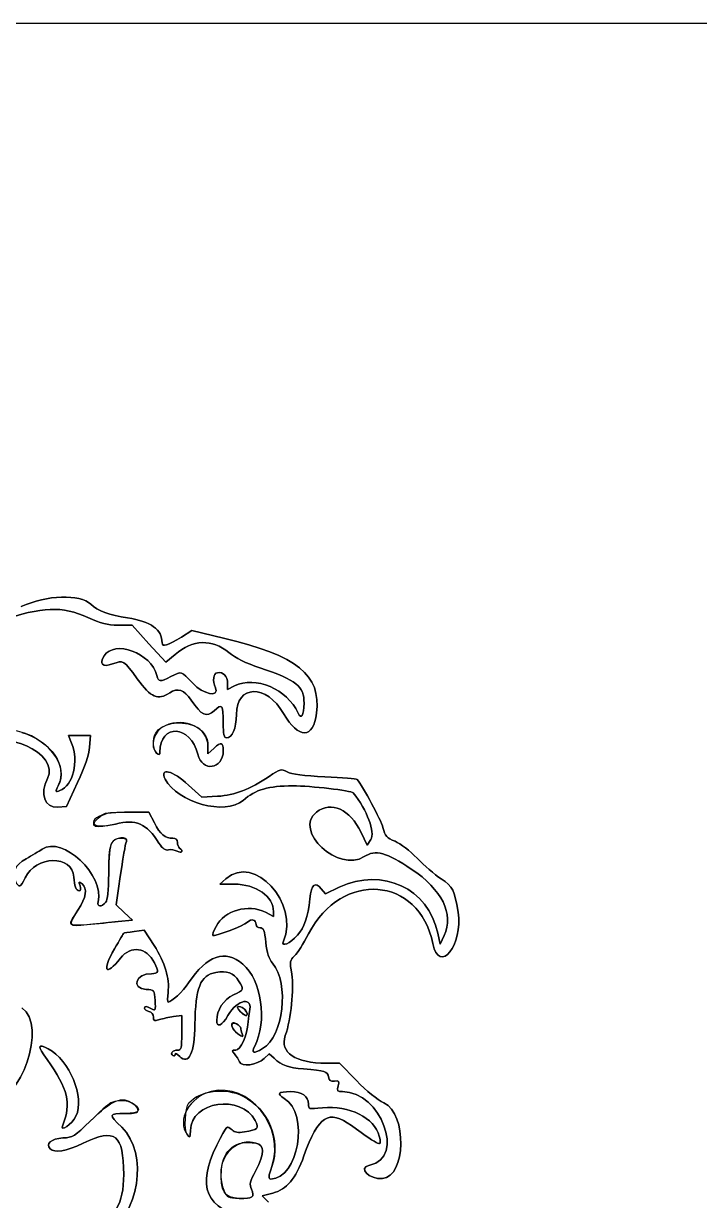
# Model space of a CAD drawing. Extents: x 0 to 106, y 0 to 59.
# Drawn here: x 54.13 to 67.78, y 35.49 to 59.25 of the extents above; entities that cross this region are included whole.
import ezdxf

# ---------------------------------------------------------------- set-up
doc = ezdxf.new("R2010")
doc.units = 0
doc.layers.get('0').update_dxf_attribs({"linetype": 'CONTINUOUS'})

msp = doc.modelspace()

# ---------------------------------------------------------------- linework, layer by layer
at = {"color": 7}
for p, q in [((105.833214, 59.248012), (52.916607, 59.248012)), ((56.041862, 47.102063), (56.322849, 47.099153)), ((56.322849, 47.099153), (56.041862, 47.102063)), ((56.322849, 47.099153), (56.66469, 46.727149)), ((56.66469, 46.727149), (56.322849, 47.099153)), ((57.530671, 46.992261), (57.322179, 46.862616)), ((57.322179, 46.862616), (57.530671, 46.992261)), ((58.167787, 46.839862), (57.530671, 46.992261)), ((57.530671, 46.992261), (58.167787, 46.839862)), ((56.66469, 46.727149), (57.006532, 46.35541)), ((57.006532, 46.35541), (56.66469, 46.727149)), ((57.006532, 46.35541), (57.191211, 46.513102)), ((57.191211, 46.513102), (57.006532, 46.35541)), ((58.252453, 45.805077), (58.252453, 45.928638)), ((58.252453, 45.928638), (58.252453, 45.805077)), ((58.39083, 45.874134), (58.252453, 45.805077)), ((58.252453, 45.805077), (58.39083, 45.874134)), ((55.261342, 44.872422), (55.037769, 44.872422)), ((55.037769, 44.872422), (55.101798, 44.719493)), ((55.101798, 44.719493), (55.037769, 44.872422)), ((55.037769, 44.872422), (55.261342, 44.872422)), ((55.485179, 44.872422), (55.261342, 44.872422)), ((55.261342, 44.872422), (55.485179, 44.872422)), ((55.465865, 44.639854), (55.485179, 44.872422)), ((55.485179, 44.872422), (55.465865, 44.639854)), ((57.855579, 44.503064), (57.855579, 44.655729)), ((57.855579, 44.655729), (57.855579, 44.503064)), ((57.979933, 44.622127), (57.855579, 44.503064)), ((57.855579, 44.503064), (57.979933, 44.622127)), ((54.996759, 43.439176), (55.221654, 43.923363)), ((55.221654, 43.923363), (54.996759, 43.439176)), ((57.734399, 43.626765), (57.464525, 43.87468)), ((57.464525, 43.87468), (57.734399, 43.626765)), ((58.050841, 43.647138), (57.734399, 43.626765)), ((57.734399, 43.626765), (58.050841, 43.647138)), ((54.816313, 43.425682), (54.996759, 43.439176)), ((54.996759, 43.439176), (54.816313, 43.425682)), ((56.663367, 43.328845), (56.256174, 43.325405)), ((56.256174, 43.325405), (56.663367, 43.328845)), ((56.774228, 43.110035), (56.663367, 43.328845)), ((56.663367, 43.328845), (56.774228, 43.110035)), ((61.067617, 42.659979), (60.945115, 42.91927)), ((60.945115, 42.91927), (61.067617, 42.659979)), ((61.141964, 42.773485), (61.067617, 42.659979)), ((61.067617, 42.659979), (61.141964, 42.773485)), ((58.21938, 41.98344), (58.097937, 41.876548)), ((58.097937, 41.876548), (58.21938, 41.98344)), ((58.097937, 41.876548), (58.384745, 41.874961)), ((58.384745, 41.874961), (58.097937, 41.876548)), ((55.999529, 41.457714), (56.048476, 41.786855)), ((56.048476, 41.786855), (55.999529, 41.457714)), ((60.225184, 41.679963), (60.142899, 41.781563)), ((60.142899, 41.781563), (60.225184, 41.679963)), ((60.506436, 41.809874), (60.225184, 41.679963)), ((60.225184, 41.679963), (60.506436, 41.809874)), ((56.164893, 41.301874), (55.999529, 41.457714)), ((55.999529, 41.457714), (56.164893, 41.301874)), ((56.045566, 41.117989), (56.330257, 41.146035)), ((56.330257, 41.146035), (56.045566, 41.117989)), ((56.330257, 41.146035), (56.164893, 41.301874)), ((56.164893, 41.301874), (56.330257, 41.146035)), ((59.178494, 41.221705), (59.014717, 41.305314)), ((59.014717, 41.305314), (59.178494, 41.221705)), ((59.178494, 41.32066), (59.178494, 41.221705)), ((59.178494, 41.221705), (59.178494, 41.32066)), ((56.570234, 40.945216), (56.363859, 40.918229)), ((56.363859, 40.918229), (56.570234, 40.945216)), ((56.767878, 40.636183), (56.570234, 40.945216)), ((56.570234, 40.945216), (56.767878, 40.636183)), ((62.543461, 40.661054), (62.495042, 40.883039)), ((62.495042, 40.883039), (62.543461, 40.661054)), ((62.623629, 40.837531), (62.543461, 40.661054)), ((62.543461, 40.661054), (62.623629, 40.837531)), ((57.161048, 39.199233), (57.326412, 39.222251)), ((57.326412, 39.222251), (57.161048, 39.199233)), ((57.326412, 39.222251), (57.326412, 38.872473)), ((57.326412, 38.872473), (57.326412, 39.222251)), ((58.990375, 38.355742), (59.090123, 38.449404)), ((59.090123, 38.449404), (58.990375, 38.355742)), ((59.090123, 38.449404), (59.189342, 38.359182)), ((59.189342, 38.359182), (59.090123, 38.449404)), ((60.510669, 38.257846), (60.249526, 38.257846)), ((60.249526, 38.257846), (60.510669, 38.257846)), ((60.850923, 37.908332), (60.510669, 38.257846)), ((60.510669, 38.257846), (60.850923, 37.908332)), ((58.951481, 35.58397), (59.164206, 35.637945)), ((59.164206, 35.637945), (58.951481, 35.58397)), ((59.077423, 35.454589), (58.951481, 35.58397)), ((58.951481, 35.58397), (59.077423, 35.454589))]:
    msp.add_line(p, q, dxfattribs=at)
for points in [[(55.491265, 47.52275), (55.266104, 47.734417), (54.604118, 47.712456), (54.083683, 47.476448)], [(54.083683, 47.476448), (54.604118, 47.712456), (55.266104, 47.734417), (55.491265, 47.52275)], [(56.231039, 47.249701), (55.864856, 47.306322), (55.629112, 47.393369), (55.491265, 47.52275)], [(55.491265, 47.52275), (55.629112, 47.393369), (55.864856, 47.306322), (56.231039, 47.249701)], [(53.666171, 47.187524), (54.514953, 47.478565), (54.911563, 47.493911), (55.430146, 47.256315)], [(55.430146, 47.256315), (54.911563, 47.493911), (54.514953, 47.478565), (53.666171, 47.187524)], [(55.430146, 47.256315), (55.692348, 47.136195), (55.819083, 47.10418), (56.041862, 47.102063)], [(56.041862, 47.102063), (55.819083, 47.10418), (55.692348, 47.136195), (55.430146, 47.256315)], [(56.929538, 46.74567), (56.929538, 47.015545), (56.706759, 47.176147), (56.231039, 47.249701)], [(56.231039, 47.249701), (56.706759, 47.176147), (56.929538, 47.015545), (56.929538, 46.74567)], [(56.822911, 46.086065), (56.70914, 46.539295), (55.973335, 46.81208), (55.756641, 46.481616)], [(55.756641, 46.481616), (55.973335, 46.81208), (56.70914, 46.539295), (56.822911, 46.086065)], [(57.322179, 46.862616), (57.040398, 46.687462), (56.929538, 46.654389), (56.929538, 46.74567)], [(56.929538, 46.74567), (56.929538, 46.654389), (57.040398, 46.687462), (57.322179, 46.862616)], [(57.191211, 46.513102), (57.544693, 46.816049), (57.939716, 46.829014), (58.278382, 46.549085)], [(58.278382, 46.549085), (57.939716, 46.829014), (57.544693, 46.816049), (57.191211, 46.513102)], [(60.048443, 45.326182), (60.136284, 46.105115), (59.669824, 46.480558), (58.167787, 46.839862)], [(58.167787, 46.839862), (59.669824, 46.480558), (60.136284, 46.105115), (60.048443, 45.326182)], [(55.756641, 46.481616), (55.650279, 46.319162), (55.728066, 46.245873), (55.929414, 46.318633)], [(55.929414, 46.318633), (55.728066, 46.245873), (55.650279, 46.319162), (55.756641, 46.481616)], [(55.929414, 46.318633), (56.150341, 46.398537), (56.152722, 46.397214), (56.429211, 46.01939)], [(56.429211, 46.01939), (56.152722, 46.397214), (56.150341, 46.398537), (55.929414, 46.318633)], [(58.278382, 46.549085), (58.41279, 46.438225), (58.617842, 46.336889), (58.905444, 46.239787)], [(58.905444, 46.239787), (58.617842, 46.336889), (58.41279, 46.438225), (58.278382, 46.549085)], [(57.547339, 45.930225), (57.31239, 46.184225), (57.332233, 46.178404), (57.10575, 46.063046)], [(57.10575, 46.063046), (57.332233, 46.178404), (57.31239, 46.184225), (57.547339, 45.930225)], [(58.04502, 46.142685), (57.962999, 46.126281), (57.943949, 45.978115), (58.005597, 45.837357)], [(58.005597, 45.837357), (57.943949, 45.978115), (57.962999, 46.126281), (58.04502, 46.142685)], [(58.252453, 45.928638), (58.252453, 46.070454), (58.160114, 46.165704), (58.04502, 46.142685)], [(58.04502, 46.142685), (58.160114, 46.165704), (58.252453, 46.070454), (58.252453, 45.928638)], [(58.905444, 46.239787), (59.650245, 45.988169), (59.796295, 45.870959), (59.794972, 45.525678)], [(59.794972, 45.525678), (59.796295, 45.870959), (59.650245, 45.988169), (58.905444, 46.239787)], [(56.429211, 46.01939), (56.710463, 45.63495), (56.841961, 45.577801), (57.082731, 45.735757)], [(57.082731, 45.735757), (56.841961, 45.577801), (56.710463, 45.63495), (56.429211, 46.01939)], [(57.10575, 46.063046), (56.8835, 45.94954), (56.856513, 45.951656), (56.822911, 46.086065)], [(56.822911, 46.086065), (56.856513, 45.951656), (56.8835, 45.94954), (57.10575, 46.063046)], [(58.005597, 45.837357), (58.095291, 45.632834), (57.75927, 45.700832), (57.547339, 45.930225)], [(57.547339, 45.930225), (57.75927, 45.700832), (58.095291, 45.632834), (58.005597, 45.837357)], [(59.674587, 45.328563), (59.454189, 45.812486), (58.813105, 46.085006), (58.39083, 45.874134)], [(58.39083, 45.874134), (58.813105, 46.085006), (59.454189, 45.812486), (59.674587, 45.328563)], [(58.428665, 45.297343), (58.428665, 45.906677), (59.037471, 45.918319), (59.383546, 45.315863)], [(59.383546, 45.315863), (59.037471, 45.918319), (58.428665, 45.906677), (58.428665, 45.297343)], [(57.082731, 45.735757), (57.245979, 45.842648), (57.374831, 45.798463), (57.516383, 45.587326)], [(57.516383, 45.587326), (57.374831, 45.798463), (57.245979, 45.842648), (57.082731, 45.735757)], [(57.516383, 45.587326), (57.7217, 45.280674), (57.832031, 45.230138), (57.981785, 45.373807)], [(57.981785, 45.373807), (57.832031, 45.230138), (57.7217, 45.280674), (57.516383, 45.587326)], [(57.981785, 45.373807), (58.14027, 45.525413), (58.164082, 45.493399), (58.164082, 45.129597)], [(58.164082, 45.129597), (58.164082, 45.493399), (58.14027, 45.525413), (57.981785, 45.373807)], [(59.794972, 45.525678), (59.794178, 45.275382), (59.73941, 45.185953), (59.674587, 45.328563)], [(59.674587, 45.328563), (59.73941, 45.185953), (59.794178, 45.275382), (59.794972, 45.525678)], [(54.834305, 43.857217), (55.141486, 44.450941), (54.198247, 45.182778), (53.417198, 44.95656)], [(56.800686, 44.922958), (56.90255, 45.113193), (57.289371, 45.190451), (57.564537, 45.075357)], [(57.855579, 44.655729), (57.855579, 45.031172), (57.398114, 45.251041), (56.988011, 45.072712)], [(58.227847, 44.828237), (58.34929, 44.828237), (58.428665, 45.01371), (58.428665, 45.297343)], [(58.428665, 45.297343), (58.428665, 45.01371), (58.34929, 44.828237), (58.227847, 44.828237)], [(59.383546, 45.315863), (59.680408, 44.799133), (59.989441, 44.803895), (60.048443, 45.326182)], [(60.048443, 45.326182), (59.989441, 44.803895), (59.680408, 44.799133), (59.383546, 45.315863)], [(53.277763, 44.607839), (53.670669, 45.055514), (54.879284, 44.513912), (54.615495, 44.008029)], [(54.615495, 44.008029), (54.879284, 44.513912), (53.670669, 45.055514), (53.277763, 44.607839)], [(54.097177, 44.937245), (54.68852, 44.761826), (55.037505, 44.250123), (54.834305, 43.857217)], [(56.988011, 45.072712), (56.764703, 44.975345), (56.66469, 44.647791), (56.819207, 44.519468)], [(56.819207, 44.519468), (56.741949, 44.583498), (56.732424, 44.795164), (56.800686, 44.922958)], [(56.885353, 44.538518), (56.885353, 45.123776), (57.512414, 45.088851), (57.649468, 44.495921)], [(57.649468, 44.495921), (57.512414, 45.088851), (56.885353, 45.123776), (56.885353, 44.538518)], [(57.564537, 45.075357), (57.75292, 44.996776), (57.855579, 44.848874), (57.855579, 44.655729)], [(58.164082, 45.129597), (58.164082, 44.896499), (58.178634, 44.828237), (58.227847, 44.828237)], [(58.227847, 44.828237), (58.178634, 44.828237), (58.164082, 44.896499), (58.164082, 45.129597)], [(55.101798, 44.719493), (55.25314, 44.357014), (55.131167, 43.860392), (54.867378, 43.764613)], [(54.867378, 43.764613), (55.131167, 43.860392), (55.25314, 44.357014), (55.101798, 44.719493)], [(58.164082, 44.563918), (58.164082, 44.739337), (58.117516, 44.754154), (57.979933, 44.622127)], [(57.979933, 44.622127), (58.117516, 44.754154), (58.164082, 44.739337), (58.164082, 44.563918)], [(55.221654, 43.923363), (55.37379, 44.250652), (55.4529, 44.482691), (55.465865, 44.639854)], [(55.465865, 44.639854), (55.4529, 44.482691), (55.37379, 44.250652), (55.221654, 43.923363)], [(56.819207, 44.519468), (56.873446, 44.474489), (56.885353, 44.477929), (56.885353, 44.538518)], [(56.885353, 44.538518), (56.885353, 44.477929), (56.873446, 44.474489), (56.819207, 44.519468)], [(57.649468, 44.495921), (57.73387, 44.131325), (58.164082, 44.18821), (58.164082, 44.563918)], [(58.164082, 44.563918), (58.164082, 44.18821), (57.73387, 44.131325), (57.649468, 44.495921)], [(57.464525, 43.87468), (57.143321, 44.169954), (56.866303, 44.240333), (56.993567, 43.994271)], [(56.993567, 43.994271), (56.866303, 44.240333), (57.143321, 44.169954), (57.464525, 43.87468)], [(59.454718, 44.138733), (59.329041, 44.203821), (59.316341, 44.200646), (59.091181, 44.04904)], [(59.091181, 44.04904), (59.316341, 44.200646), (59.329041, 44.203821), (59.454718, 44.138733)], [(54.615495, 44.008029), (54.456745, 43.703759), (54.559403, 43.406368), (54.816313, 43.425682)], [(54.816313, 43.425682), (54.559403, 43.406368), (54.456745, 43.703759), (54.615495, 44.008029)], [(56.993567, 43.994271), (57.239629, 43.518551), (58.202711, 43.254497), (58.563867, 43.56353)], [(58.563867, 43.56353), (58.202711, 43.254497), (57.239629, 43.518551), (56.993567, 43.994271)], [(59.091181, 44.04904), (58.700128, 43.785515), (58.399297, 43.669363), (58.050841, 43.647138)], [(58.050841, 43.647138), (58.399297, 43.669363), (58.700128, 43.785515), (59.091181, 44.04904)], [(60.217776, 44.040044), (59.789416, 44.061211), (59.543089, 44.092961), (59.454718, 44.138733)], [(59.454718, 44.138733), (59.543089, 44.092961), (59.789416, 44.061211), (60.217776, 44.040044)], [(60.866533, 43.988715), (60.857538, 43.999827), (60.565438, 44.023111), (60.217776, 44.040044)], [(60.217776, 44.040044), (60.565438, 44.023111), (60.857538, 43.999827), (60.866533, 43.988715)], [(61.388027, 43.01796), (61.348075, 43.170624), (60.990623, 43.835786), (60.866533, 43.988715)], [(60.866533, 43.988715), (60.990623, 43.835786), (61.348075, 43.170624), (61.388027, 43.01796)], [(54.867378, 43.764613), (54.769747, 43.729159), (54.769217, 43.731011), (54.834305, 43.857217)], [(54.834305, 43.857217), (54.769217, 43.731011), (54.769747, 43.729159), (54.867378, 43.764613)], [(58.563867, 43.56353), (58.823688, 43.786044), (59.070808, 43.858011), (59.572193, 43.858011)], [(59.572193, 43.858011), (59.070808, 43.858011), (58.823688, 43.786044), (58.563867, 43.56353)], [(59.572193, 43.858011), (59.927264, 43.857746), (60.750117, 43.762496), (60.786365, 43.717253)], [(60.786365, 43.717253), (60.750117, 43.762496), (59.927264, 43.857746), (59.572193, 43.858011)], [(60.945115, 42.91927), (60.723659, 43.387318), (60.341601, 43.559561), (60.044209, 43.32567)], [(60.044209, 43.32567), (60.341601, 43.559561), (60.723659, 43.387318), (60.945115, 42.91927)], [(60.786365, 43.717253), (61.067617, 43.368532), (61.237214, 42.918741), (61.141964, 42.773485)], [(61.141964, 42.773485), (61.237214, 42.918741), (61.067617, 43.368532), (60.786365, 43.717253)], [(55.782835, 43.297624), (55.36109, 43.142578), (55.533598, 42.967689), (55.990268, 43.08728)], [(55.639696, 43.206078), (55.758758, 43.310059), (55.819347, 43.321701), (56.256174, 43.325405)], [(56.256174, 43.325405), (56.032337, 43.323553), (55.819347, 43.311118), (55.782835, 43.297624)], [(60.044209, 43.32567), (59.570077, 42.952608), (60.495323, 42.092977), (61.008879, 42.429262)], [(61.008879, 42.429262), (60.495323, 42.092977), (59.570077, 42.952608), (60.044209, 43.32567)], [(55.990268, 43.08728), (55.580429, 42.97986), (55.436231, 43.028808), (55.639696, 43.206078)], [(55.990268, 43.08728), (56.396932, 43.193643), (56.614155, 43.098658), (56.866567, 42.704164)], [(56.866567, 42.704164), (56.614155, 43.098658), (56.396932, 43.193643), (55.990268, 43.08728)], [(57.147025, 42.799679), (56.989863, 42.799679), (56.889057, 42.883816), (56.774228, 43.110035)], [(56.774228, 43.110035), (56.889057, 42.883816), (56.989863, 42.799679), (57.147025, 42.799679)], [(61.631972, 42.738295), (61.463433, 42.807881), (61.434858, 42.840689), (61.388027, 43.01796)], [(61.388027, 43.01796), (61.434858, 42.840689), (61.463433, 42.807881), (61.631972, 42.738295)], [(55.636785, 41.516716), (55.777014, 42.053555), (54.91659, 42.861856), (54.505693, 42.579281)], [(54.505693, 42.579281), (54.91659, 42.861856), (55.777014, 42.053555), (55.636785, 41.516716)], [(55.851627, 42.090067), (55.854537, 42.682998), (55.895018, 42.799679), (56.097953, 42.799679)], [(56.207755, 42.733268), (56.25247, 42.849949), (55.97307, 42.819522), (55.908247, 42.70046)], [(56.097953, 42.799679), (56.200612, 42.799679), (56.22707, 42.783539), (56.207755, 42.733268)], [(57.238042, 42.714218), (57.238042, 42.771368), (57.207879, 42.799679), (57.147025, 42.799679)], [(57.147025, 42.799679), (57.207879, 42.799679), (57.238042, 42.771368), (57.238042, 42.714218)], [(54.505693, 42.579281), (54.444309, 42.536948), (54.299847, 42.449371), (54.184753, 42.384812)], [(54.184753, 42.384812), (54.299847, 42.449371), (54.444309, 42.536948), (54.505693, 42.579281)], [(55.908247, 42.70046), (55.87491, 42.639341), (55.853214, 42.405979), (55.851627, 42.090067)], [(56.048476, 41.786855), (56.151928, 42.48456), (56.183149, 42.66871), (56.207755, 42.733268)], [(56.207755, 42.733268), (56.183149, 42.66871), (56.151928, 42.48456), (56.048476, 41.786855)], [(56.866567, 42.704164), (56.942502, 42.585366), (56.992773, 42.548325), (57.055479, 42.564994)], [(57.055479, 42.564994), (56.992773, 42.548325), (56.942502, 42.585366), (56.866567, 42.704164)], [(57.055479, 42.564994), (57.102575, 42.577164), (57.182744, 42.564994), (57.233544, 42.537477)], [(57.233544, 42.537477), (57.182744, 42.564994), (57.102575, 42.577164), (57.055479, 42.564994)], [(57.233544, 42.537477), (57.326148, 42.488), (57.370862, 42.546737), (57.282227, 42.601241)], [(57.282227, 42.601241), (57.370862, 42.546737), (57.326148, 42.488), (57.233544, 42.537477)], [(57.282227, 42.601241), (57.257885, 42.616323), (57.238042, 42.667123), (57.238042, 42.714218)], [(57.238042, 42.714218), (57.238042, 42.667123), (57.257885, 42.616323), (57.282227, 42.601241)], [(61.008879, 42.429262), (61.231923, 42.575312), (61.466343, 42.513664), (61.960849, 42.178967)], [(61.960849, 42.178967), (61.466343, 42.513664), (61.231923, 42.575312), (61.008879, 42.429262)], [(62.077265, 42.397248), (61.934391, 42.544356), (61.739393, 42.693845), (61.631972, 42.738295)], [(61.631972, 42.738295), (61.739393, 42.693845), (61.934391, 42.544356), (62.077265, 42.397248)], [(54.184753, 42.384812), (53.955095, 42.255696), (53.887098, 42.114938), (53.968325, 41.936609)], [(53.968325, 41.936609), (53.887098, 42.114938), (53.955095, 42.255696), (54.184753, 42.384812)], [(54.164116, 42.003284), (54.372607, 42.455985), (55.125346, 42.466833), (55.1481, 42.017571)], [(55.1481, 42.017571), (55.125346, 42.466833), (54.372607, 42.455985), (54.164116, 42.003284)], [(59.378783, 40.719262), (59.701574, 41.492903), (58.790615, 42.486148), (58.21938, 41.98344)], [(58.21938, 41.98344), (58.790615, 42.486148), (59.701574, 41.492903), (59.378783, 40.719262)], [(62.561452, 41.981059), (62.434982, 42.06599), (62.216965, 42.253315), (62.077265, 42.397248)], [(62.077265, 42.397248), (62.216965, 42.253315), (62.434982, 42.06599), (62.561452, 41.981059)], [(55.851627, 42.090067), (55.849775, 41.724678), (55.831783, 41.557991), (55.788656, 41.505868)], [(55.788656, 41.505868), (55.831783, 41.557991), (55.849775, 41.724678), (55.851627, 42.090067)], [(59.885195, 40.867164), (60.5575, 42.159123), (62.114042, 42.038209), (62.395559, 40.672167)], [(62.395559, 40.672167), (62.114042, 42.038209), (60.5575, 42.159123), (59.885195, 40.867164)], [(62.495042, 40.883039), (62.296076, 41.794792), (61.38935, 42.217331), (60.506436, 41.809874)], [(60.506436, 41.809874), (61.38935, 42.217331), (62.296076, 41.794792), (62.495042, 40.883039)], [(61.960849, 42.178967), (62.585, 41.756428), (62.822596, 41.275151), (62.623629, 40.837531)], [(62.623629, 40.837531), (62.822596, 41.275151), (62.585, 41.756428), (61.960849, 42.178967)], [(53.968325, 41.936609), (54.034999, 41.790559), (54.071777, 41.802994), (54.164116, 42.003284)], [(54.164116, 42.003284), (54.071777, 41.802994), (54.034999, 41.790559), (53.968325, 41.936609)], [(55.1481, 42.017571), (55.157096, 41.836861), (55.194138, 41.741347), (55.255256, 41.741347)], [(55.255256, 41.741347), (55.194138, 41.741347), (55.157096, 41.836861), (55.1481, 42.017571)], [(55.313465, 41.87893), (55.425648, 41.786061), (55.398131, 41.609849), (55.23065, 41.346589)], [(55.23065, 41.346589), (55.398131, 41.609849), (55.425648, 41.786061), (55.313465, 41.87893)], [(55.272454, 41.840301), (55.244409, 41.928142), (55.249171, 41.932376), (55.313465, 41.87893)], [(55.313465, 41.87893), (55.249171, 41.932376), (55.244409, 41.928142), (55.272454, 41.840301)], [(55.255256, 41.741347), (55.285419, 41.741347), (55.292033, 41.778917), (55.272454, 41.840301)], [(55.272454, 41.840301), (55.292033, 41.778917), (55.285419, 41.741347), (55.255256, 41.741347)], [(58.384745, 41.874961), (58.824746, 41.872844), (59.178494, 41.625988), (59.178494, 41.32066)], [(59.178494, 41.32066), (59.178494, 41.625988), (58.824746, 41.872844), (58.384745, 41.874961)], [(60.142899, 41.781563), (60.01828, 41.935551), (59.944991, 41.870992), (59.913505, 41.579951)], [(59.913505, 41.579951), (59.944991, 41.870992), (60.01828, 41.935551), (60.142899, 41.781563)], [(62.905146, 41.310605), (62.835031, 41.755105), (62.801958, 41.819663), (62.561452, 41.981059)], [(62.561452, 41.981059), (62.801958, 41.819663), (62.835031, 41.755105), (62.905146, 41.310605)], [(56.045566, 41.117989), (54.918178, 41.006335), (54.999405, 40.983581), (55.23065, 41.346589)], [(55.23065, 41.346589), (55.022423, 41.020093), (55.024011, 41.017977), (55.419033, 41.056341)], [(55.788656, 41.505868), (55.705312, 41.405326), (55.609269, 41.412205), (55.636785, 41.516716)], [(55.636785, 41.516716), (55.609269, 41.412205), (55.705312, 41.405326), (55.788656, 41.505868)], [(59.014717, 41.305314), (58.667584, 41.482055), (58.187101, 41.345001), (58.018826, 41.021152)], [(58.018826, 41.021152), (58.187101, 41.345001), (58.667584, 41.482055), (59.014717, 41.305314)], [(59.913505, 41.579951), (59.871966, 41.199216), (59.806085, 41.006599), (59.661093, 40.841235)], [(59.661093, 40.841235), (59.806085, 41.006599), (59.871966, 41.199216), (59.913505, 41.579951)], [(55.419033, 41.056341), (55.607152, 41.074862), (55.888933, 41.102379), (56.045566, 41.117989)], [(58.65118, 41.103701), (58.738228, 41.182547), (58.82554, 41.158206), (58.82554, 41.055283)], [(58.82554, 41.055283), (58.82554, 41.158206), (58.738228, 41.182547), (58.65118, 41.103701)], [(62.395559, 40.672167), (62.525469, 40.04193), (63.009391, 40.648354), (62.905146, 41.310605)], [(62.905146, 41.310605), (63.009391, 40.648354), (62.525469, 40.04193), (62.395559, 40.672167)], [(56.155103, 40.886479), (56.15378, 40.883833), (56.069378, 40.739106), (55.967779, 40.565275)], [(55.967779, 40.565275), (56.069378, 40.739106), (56.15378, 40.883833), (56.155103, 40.886479)], [(56.363859, 40.918229), (56.250618, 40.903412), (56.156691, 40.889125), (56.155103, 40.886479)], [(56.155103, 40.886479), (56.156691, 40.889125), (56.250618, 40.903412), (56.363859, 40.918229)], [(58.018826, 41.021152), (57.97173, 40.930135), (57.941039, 40.847585), (57.950564, 40.837795)], [(57.950564, 40.837795), (57.941039, 40.847585), (57.97173, 40.930135), (58.018826, 41.021152)], [(57.950564, 40.837795), (57.982314, 40.80631), (58.568101, 41.02856), (58.65118, 41.103701)], [(58.65118, 41.103701), (58.568101, 41.02856), (57.982314, 40.80631), (57.950564, 40.837795)], [(58.82554, 41.055283), (58.82554, 41.020358), (58.863111, 40.991783), (58.908619, 40.991783)], [(58.908619, 40.991783), (58.863111, 40.991783), (58.82554, 41.020358), (58.82554, 41.055283)], [(58.908619, 40.991783), (58.978734, 40.991783), (58.996725, 40.944952), (59.023448, 40.694921)], [(59.023448, 40.694921), (58.996725, 40.944952), (58.978734, 40.991783), (58.908619, 40.991783)], [(56.089487, 40.378479), (56.303005, 40.644121), (56.611774, 40.602317), (56.775286, 40.285611)], [(56.775286, 40.285611), (56.611774, 40.602317), (56.303005, 40.644121), (56.089487, 40.378479)], [(57.050452, 39.687124), (57.082996, 39.976049), (56.989598, 40.289579), (56.767878, 40.636183)], [(56.767878, 40.636183), (56.989598, 40.289579), (57.082996, 39.976049), (57.050452, 39.687124)], [(59.023448, 40.694921), (59.046467, 40.481667), (59.084038, 40.364192), (59.157062, 40.277144)], [(59.157062, 40.277144), (59.084038, 40.364192), (59.046467, 40.481667), (59.023448, 40.694921)], [(59.661093, 40.841235), (59.515043, 40.675077), (59.326131, 40.593321), (59.378783, 40.719262)], [(59.378783, 40.719262), (59.326131, 40.593321), (59.515043, 40.675077), (59.661093, 40.841235)], [(59.603149, 40.423988), (59.658712, 40.47611), (59.785447, 40.675606), (59.885195, 40.867164)], [(59.885195, 40.867164), (59.785447, 40.675606), (59.658712, 40.47611), (59.603149, 40.423988)], [(55.967779, 40.565275), (55.7069, 40.118659), (55.784952, 39.999332), (56.089487, 40.378479)], [(56.089487, 40.378479), (55.784952, 39.999332), (55.7069, 40.118659), (55.967779, 40.565275)], [(58.561751, 40.256771), (58.199801, 40.561306), (57.839174, 40.437746), (57.465054, 39.881328)], [(57.465054, 39.881328), (57.839174, 40.437746), (58.199801, 40.561306), (58.561751, 40.256771)], [(59.546, 40.058863), (59.504989, 40.312598), (59.508693, 40.335352), (59.603149, 40.423988)], [(59.603149, 40.423988), (59.508693, 40.335352), (59.504989, 40.312598), (59.546, 40.058863)], [(56.775286, 40.285611), (56.869213, 40.104371), (56.858365, 40.065742), (56.713903, 40.065742)], [(56.713903, 40.065742), (56.858365, 40.065742), (56.869213, 40.104371), (56.775286, 40.285611)], [(58.798817, 38.601275), (59.057844, 39.102131), (58.937723, 39.940594), (58.561751, 40.256771)], [(58.561751, 40.256771), (58.937723, 39.940594), (59.057844, 39.102131), (58.798817, 38.601275)], [(59.157062, 40.277144), (59.502872, 39.866511), (59.380635, 38.801035), (58.959419, 38.552327)], [(58.959419, 38.552327), (59.380635, 38.801035), (59.502872, 39.866511), (59.157062, 40.277144)], [(56.713903, 40.065742), (56.397197, 40.065742), (56.299037, 39.774172), (56.607276, 39.748772)], [(56.607276, 39.748772), (56.299037, 39.774172), (56.397197, 40.065742), (56.713903, 40.065742)], [(57.593641, 39.03916), (57.598668, 39.780786), (57.699739, 40.032405), (58.01671, 40.091936)], [(58.01671, 40.091936), (57.699739, 40.032405), (57.598668, 39.780786), (57.593641, 39.03916)], [(58.01671, 40.091936), (58.23552, 40.132946), (58.377072, 40.08003), (58.474174, 39.92128)], [(58.474174, 39.92128), (58.377072, 40.08003), (58.23552, 40.132946), (58.01671, 40.091936)], [(58.474174, 39.92128), (58.587415, 39.735543), (58.590855, 39.745068), (58.369399, 39.637382)], [(58.369399, 39.637382), (58.590855, 39.745068), (58.587415, 39.735543), (58.474174, 39.92128)], [(59.416354, 38.815323), (59.534093, 39.160604), (59.595477, 39.750888), (59.546, 40.058863)], [(59.546, 40.058863), (59.595477, 39.750888), (59.534093, 39.160604), (59.416354, 38.815323)], [(56.607276, 39.748772), (56.774228, 39.735013), (56.775286, 39.733955), (56.78878, 39.522553)], [(56.78878, 39.522553), (56.775286, 39.733955), (56.774228, 39.735013), (56.607276, 39.748772)], [(57.049394, 39.492391), (57.037752, 39.492391), (57.038282, 39.579968), (57.050452, 39.687124)], [(57.050452, 39.687124), (57.038282, 39.579968), (57.037752, 39.492391), (57.049394, 39.492391)], [(57.465054, 39.881328), (57.346521, 39.705116), (57.119244, 39.492391), (57.049394, 39.492391)], [(57.049394, 39.492391), (57.119244, 39.492391), (57.346521, 39.705116), (57.465054, 39.881328)], [(56.78878, 39.522553), (56.80148, 39.322528), (56.797246, 39.313003), (56.714432, 39.357189)], [(56.714432, 39.357189), (56.797246, 39.313003), (56.80148, 39.322528), (56.78878, 39.522553)], [(58.369399, 39.637382), (58.166199, 39.538693), (58.031791, 39.33417), (58.031791, 39.123297)], [(58.031791, 39.123297), (58.031791, 39.33417), (58.166199, 39.538693), (58.369399, 39.637382)], [(58.258274, 39.221193), (58.458828, 39.558007), (58.767596, 39.609601), (58.693513, 39.293953)], [(58.693513, 39.293953), (58.767596, 39.609601), (58.458828, 39.558007), (58.258274, 39.221193)], [(53.444186, 37.464097), (54.08236, 37.464097), (54.614701, 39.017464), (54.100087, 39.377826)], [(54.100087, 39.377826), (54.614701, 39.017464), (54.08236, 37.464097), (53.444186, 37.464097)], [(56.714432, 39.357189), (56.60754, 39.414603), (56.576584, 39.416191), (56.576584, 39.365391)], [(56.576584, 39.365391), (56.576584, 39.416191), (56.60754, 39.414603), (56.714432, 39.357189)], [(56.576584, 39.365391), (56.576584, 39.34396), (56.616272, 39.315914), (56.664955, 39.303214)], [(56.664955, 39.303214), (56.616272, 39.315914), (56.576584, 39.34396), (56.576584, 39.365391)], [(56.664955, 39.303214), (56.716813, 39.28972), (56.753061, 39.243154), (56.753061, 39.190237)], [(56.753061, 39.190237), (56.753061, 39.243154), (56.716813, 39.28972), (56.664955, 39.303214)], [(58.031791, 39.123297), (58.031791, 38.969046), (58.134449, 39.013231), (58.258274, 39.221193)], [(58.258274, 39.221193), (58.134449, 39.013231), (58.031791, 38.969046), (58.031791, 39.123297)], [(58.481847, 39.404285), (58.429724, 39.404285), (58.43872, 39.377297), (58.519417, 39.291308)], [(58.519417, 39.291308), (58.43872, 39.377297), (58.429724, 39.404285), (58.481847, 39.404285)], [(58.64139, 39.226749), (58.66388, 39.293689), (58.564396, 39.404285), (58.481847, 39.404285)], [(58.481847, 39.404285), (58.519417, 39.404285), (58.574451, 39.37518), (58.603819, 39.339726)], [(58.603819, 39.339726), (58.702773, 39.220399), (58.626838, 39.177008), (58.519417, 39.291308)], [(58.519417, 39.291308), (58.577626, 39.229395), (58.632659, 39.200291), (58.64139, 39.226749)], [(58.693513, 39.293953), (58.687692, 39.269876), (58.67658, 39.180447), (58.668642, 39.095516)], [(58.668642, 39.095516), (58.67658, 39.180447), (58.687692, 39.269876), (58.693513, 39.293953)], [(56.753061, 39.190237), (56.753061, 39.112185), (56.769201, 39.105306), (56.87424, 39.138379)], [(56.87424, 39.138379), (56.769201, 39.105306), (56.753061, 39.112185), (56.753061, 39.190237)], [(56.87424, 39.138379), (56.940915, 39.159281), (57.070031, 39.186797), (57.161048, 39.199233)], [(57.161048, 39.199233), (57.070031, 39.186797), (56.940915, 39.159281), (56.87424, 39.138379)], [(57.284873, 38.397282), (57.461614, 38.207576), (57.589673, 38.473746), (57.593641, 39.03916)], [(57.593641, 39.03916), (57.589673, 38.473746), (57.461614, 38.207576), (57.284873, 38.397282)], [(58.457505, 38.852629), (58.314366, 38.946556), (58.288172, 39.126737), (58.428665, 39.051595)], [(58.428665, 39.051595), (58.354847, 39.091018), (58.340559, 39.084933), (58.340559, 39.014025)], [(58.340559, 39.014025), (58.340559, 38.967458), (58.393211, 38.894962), (58.457505, 38.852629)], [(58.668642, 39.095516), (58.641919, 38.809502), (58.515713, 38.522429), (58.416759, 38.522429)], [(58.416759, 38.522429), (58.515713, 38.522429), (58.641919, 38.809502), (58.668642, 39.095516)], [(58.517036, 38.965341), (58.517036, 38.986773), (58.477349, 39.025666), (58.428665, 39.051595)], [(58.428665, 39.051595), (58.477349, 39.025666), (58.517036, 38.986773), (58.517036, 38.965341)], [(57.326412, 38.872473), (57.326412, 38.555238), (57.31821, 38.522429), (57.240688, 38.522429)], [(57.240688, 38.522429), (57.31821, 38.522429), (57.326412, 38.555238), (57.326412, 38.872473)], [(58.457505, 38.852629), (58.567042, 38.780927), (58.572863, 38.780927), (58.545876, 38.851306)], [(58.545876, 38.851306), (58.572863, 38.780927), (58.567042, 38.780927), (58.457505, 38.852629)], [(58.545876, 38.851306), (58.530001, 38.892581), (58.517036, 38.94391), (58.517036, 38.965341)], [(58.517036, 38.965341), (58.517036, 38.94391), (58.530001, 38.892581), (58.545876, 38.851306)], [(60.249526, 38.257846), (59.619554, 38.257846), (59.299408, 38.471894), (59.416354, 38.815323)], [(59.416354, 38.815323), (59.299408, 38.471894), (59.619554, 38.257846), (60.249526, 38.257846)], [(54.632163, 38.546771), (54.412824, 38.660013), (54.407532, 38.616092), (54.606763, 38.33484)], [(54.606763, 38.33484), (54.407532, 38.616092), (54.412824, 38.660013), (54.632163, 38.546771)], [(55.190698, 37.190254), (55.370879, 37.569666), (55.059465, 38.32558), (54.632163, 38.546771)], [(54.632163, 38.546771), (55.059465, 38.32558), (55.370879, 37.569666), (55.190698, 37.190254)], [(57.240688, 38.522429), (57.141469, 38.522429), (57.08379, 38.453109), (57.149142, 38.412627)], [(57.149142, 38.412627), (57.08379, 38.453109), (57.141469, 38.522429), (57.240688, 38.522429)], [(58.416759, 38.522429), (58.335268, 38.522429), (58.333151, 38.515021), (58.393211, 38.445171)], [(58.393211, 38.445171), (58.333151, 38.515021), (58.335268, 38.522429), (58.416759, 38.522429)], [(58.959419, 38.552327), (58.772623, 38.441996), (58.724205, 38.456813), (58.798817, 38.601275)], [(58.798817, 38.601275), (58.724205, 38.456813), (58.772623, 38.441996), (58.959419, 38.552327)], [(54.606763, 38.33484), (55.0338, 37.732384), (55.101005, 37.450603), (54.922411, 37.010602)], [(54.922411, 37.010602), (55.101005, 37.450603), (55.0338, 37.732384), (54.606763, 38.33484)], [(57.149142, 38.412627), (57.173748, 38.397282), (57.194121, 38.409717), (57.194121, 38.439879)], [(57.194121, 38.439879), (57.194121, 38.409717), (57.173748, 38.397282), (57.149142, 38.412627)], [(57.194121, 38.439879), (57.194121, 38.470042), (57.234867, 38.450992), (57.284873, 38.397282)], [(57.284873, 38.397282), (57.234867, 38.450992), (57.194121, 38.470042), (57.194121, 38.439879)], [(58.393211, 38.445171), (58.429724, 38.402838), (58.472586, 38.330871), (58.48899, 38.285363)], [(58.48899, 38.285363), (58.472586, 38.330871), (58.429724, 38.402838), (58.393211, 38.445171)], [(58.48899, 38.285363), (58.528149, 38.175561), (58.846177, 38.220276), (58.990375, 38.355742)], [(58.990375, 38.355742), (58.846177, 38.220276), (58.528149, 38.175561), (58.48899, 38.285363)], [(59.189342, 38.359182), (59.352325, 38.210751), (59.471916, 38.167359), (59.784918, 38.143017)], [(59.784918, 38.143017), (59.471916, 38.167359), (59.352325, 38.210751), (59.189342, 38.359182)], [(59.784918, 38.143017), (60.22439, 38.108886), (60.273074, 38.093276), (60.288684, 37.982151)], [(60.288684, 37.982151), (60.273074, 38.093276), (60.22439, 38.108886), (59.784918, 38.143017)], [(59.145685, 36.174255), (59.417412, 36.974619), (58.685576, 37.879757), (57.921724, 37.688199)], [(60.288684, 37.982151), (60.299532, 37.905686), (60.327049, 37.886372), (60.407746, 37.897749)], [(60.407746, 37.897749), (60.327049, 37.886372), (60.299532, 37.905686), (60.288684, 37.982151)], [(60.407746, 37.897749), (60.50088, 37.910713), (60.509611, 37.899601), (60.484211, 37.79853)], [(60.484211, 37.79853), (60.509611, 37.899601), (60.50088, 37.910713), (60.407746, 37.897749)], [(60.484211, 37.79853), (60.458811, 37.697724), (60.468865, 37.684495), (60.570994, 37.684495)], [(60.570994, 37.684495), (60.468865, 37.684495), (60.458811, 37.697724), (60.484211, 37.79853)], [(61.4084, 37.455895), (61.276373, 37.518337), (61.057298, 37.696137), (60.850923, 37.908332)], [(60.850923, 37.908332), (61.057298, 37.696137), (61.276373, 37.518337), (61.4084, 37.455895)], [(55.474331, 37.086008), (55.92862, 37.529978), (56.111447, 37.604062), (56.346397, 37.439491)], [(56.444293, 37.307199), (56.444293, 37.468331), (56.090016, 37.564639), (55.893166, 37.457218)], [(57.921724, 37.688199), (57.479077, 37.577339), (57.218727, 37.107704), (57.438596, 36.817192)], [(57.472462, 37.455895), (57.671164, 37.706984), (58.208797, 37.775511), (58.560957, 37.594801)], [(57.501302, 36.900271), (57.506329, 37.489497), (58.527884, 37.644543), (58.80993, 37.098708)], [(58.80993, 37.098708), (58.527884, 37.644543), (57.506329, 37.489497), (57.501302, 36.900271)], [(58.560957, 37.594801), (59.084038, 37.326514), (59.332216, 36.723529), (59.145685, 36.174255)], [(59.397039, 37.546912), (59.906891, 37.23682), (59.684112, 35.92052), (59.121344, 35.92052)], [(59.121344, 35.92052), (59.684112, 35.92052), (59.906891, 37.23682), (59.397039, 37.546912)], [(59.524039, 37.684495), (59.269775, 37.684495), (59.234056, 37.645866), (59.397039, 37.546912)], [(59.397039, 37.546912), (59.234056, 37.645866), (59.269775, 37.684495), (59.524039, 37.684495)], [(59.883872, 37.433935), (59.883872, 37.59242), (59.751581, 37.684495), (59.524039, 37.684495)], [(59.524039, 37.684495), (59.751581, 37.684495), (59.883872, 37.59242), (59.883872, 37.433935)], [(60.570994, 37.684495), (61.34781, 37.684495), (61.844697, 36.345705), (61.121592, 36.201242)], [(61.121592, 36.201242), (61.844697, 36.345705), (61.34781, 37.684495), (60.570994, 37.684495)], [(55.893166, 37.457218), (55.844747, 37.43076), (55.6561, 37.263808), (55.474331, 37.086008)], [(56.346397, 37.439491), (56.526843, 37.31302), (56.470486, 37.243435), (56.187118, 37.243435)], [(56.187118, 37.243435), (56.381851, 37.243435), (56.444293, 37.259045), (56.444293, 37.307199)], [(57.438596, 36.817192), (57.369539, 36.908208), (57.393352, 37.355883), (57.472462, 37.455895)], [(59.79312, 36.38989), (60.086543, 37.201102), (60.291065, 37.331806), (60.750117, 37.000812)], [(60.750117, 37.000812), (60.291065, 37.331806), (60.086543, 37.201102), (59.79312, 36.38989)], [(60.165653, 37.357999), (59.890487, 37.329954), (59.883872, 37.331806), (59.883872, 37.433935)], [(59.883872, 37.433935), (59.883872, 37.331806), (59.890487, 37.329954), (60.165653, 37.357999)], [(61.31262, 36.783325), (61.218164, 37.158768), (60.709371, 37.413826), (60.165653, 37.357999)], [(60.165653, 37.357999), (60.709371, 37.413826), (61.218164, 37.158768), (61.31262, 36.783325)], [(61.378766, 35.929516), (61.853693, 35.969997), (61.878299, 37.232852), (61.4084, 37.455895)], [(61.4084, 37.455895), (61.878299, 37.232852), (61.853693, 35.969997), (61.378766, 35.929516)], [(54.922411, 37.010602), (54.85944, 36.855821), (55.112382, 37.025154), (55.190698, 37.190254)], [(55.190698, 37.190254), (55.112382, 37.025154), (54.85944, 36.855821), (54.922411, 37.010602)], [(55.474331, 37.086008), (55.164504, 36.78359), (55.129844, 36.762158), (54.927438, 36.749723)], [(54.927438, 36.749723), (55.129844, 36.762158), (55.164504, 36.78359), (55.474331, 37.086008)], [(56.113828, 36.964829), (55.841572, 37.230206), (55.845012, 37.243435), (56.187118, 37.243435)], [(56.187118, 37.243435), (55.845012, 37.243435), (55.841572, 37.230206), (56.113828, 36.964829)], [(58.80993, 37.098708), (58.889834, 36.944192), (58.861788, 36.914823), (58.593236, 36.87196)], [(58.593236, 36.87196), (58.861788, 36.914823), (58.889834, 36.944192), (58.80993, 37.098708)], [(55.338071, 36.643625), (55.991856, 36.950542), (56.146637, 36.829892), (56.154045, 36.008891)], [(56.154045, 36.008891), (56.146637, 36.829892), (55.991856, 36.950542), (55.338071, 36.643625)], [(55.77966, 34.787311), (56.471809, 35.196091), (56.661515, 36.431165), (56.113828, 36.964829)], [(56.113828, 36.964829), (56.661515, 36.431165), (56.471809, 35.196091), (55.77966, 34.787311)], [(57.438596, 36.817192), (57.494423, 36.743638), (57.499979, 36.751046), (57.501302, 36.900271)], [(57.501302, 36.900271), (57.499979, 36.751046), (57.494423, 36.743638), (57.438596, 36.817192)], [(58.342147, 36.911383), (58.234726, 37.008485), (58.240282, 37.014041), (58.034437, 36.604202)], [(58.034437, 36.604202), (58.240282, 37.014041), (58.234726, 37.008485), (58.342147, 36.911383)], [(58.593236, 36.87196), (58.465442, 36.851587), (58.396386, 36.862435), (58.342147, 36.911383)], [(58.342147, 36.911383), (58.396386, 36.862435), (58.465442, 36.851587), (58.593236, 36.87196)], [(60.750117, 37.000812), (61.35416, 36.565573), (61.368447, 36.560017), (61.31262, 36.783325)], [(61.31262, 36.783325), (61.368447, 36.560017), (61.35416, 36.565573), (60.750117, 37.000812)], [(54.927438, 36.749723), (54.691695, 36.735171), (54.568928, 36.631719), (54.66894, 36.531707)], [(54.66894, 36.531707), (54.568928, 36.631719), (54.691695, 36.735171), (54.927438, 36.749723)], [(54.66894, 36.531707), (54.762074, 36.438838), (54.978767, 36.475086), (55.338071, 36.643625)], [(55.338071, 36.643625), (54.978767, 36.475086), (54.762074, 36.438838), (54.66894, 36.531707)], [(58.034437, 36.604202), (57.614808, 35.768914), (57.810864, 35.317535), (58.683194, 35.111425)], [(58.683194, 35.111425), (57.810864, 35.317535), (57.614808, 35.768914), (58.034437, 36.604202)], [(58.45089, 36.608436), (58.151912, 36.476409), (58.025441, 36.055722), (58.176518, 35.694566)], [(58.129157, 36.104934), (58.158791, 36.51398), (58.42549, 36.721677), (58.820248, 36.642567)], [(58.820248, 36.642567), (58.636098, 36.679609), (58.605407, 36.676698), (58.45089, 36.608436)], [(58.820248, 36.642567), (59.004663, 36.60579), (59.004663, 36.447569), (58.819719, 36.092499)], [(58.819719, 36.092499), (59.004663, 36.447569), (59.004663, 36.60579), (58.820248, 36.642567)], [(59.164206, 35.637945), (59.449162, 35.710441), (59.621935, 35.916816), (59.79312, 36.38989)], [(59.79312, 36.38989), (59.621935, 35.916816), (59.449162, 35.710441), (59.164206, 35.637945)], [(59.121344, 35.92052), (59.071602, 35.92052), (59.0761, 35.968938), (59.145685, 36.174255)], [(59.145685, 36.174255), (59.0761, 35.968938), (59.071602, 35.92052), (59.121344, 35.92052)], [(61.121592, 36.201242), (60.871825, 36.151236), (61.103864, 35.905968), (61.378766, 35.929516)], [(61.378766, 35.929516), (61.103864, 35.905968), (60.871825, 36.151236), (61.121592, 36.201242)], [(56.154045, 36.008891), (56.159072, 35.419135), (55.955608, 35.08285), (55.593658, 35.08285)], [(55.593658, 35.08285), (55.955608, 35.08285), (56.159072, 35.419135), (56.154045, 36.008891)], [(58.486609, 35.529731), (58.184984, 35.53952), (58.098466, 35.678955), (58.129157, 36.104934)], [(58.819719, 36.092499), (58.701186, 35.864693), (58.68875, 35.811512), (58.732142, 35.716262)], [(58.732142, 35.716262), (58.68875, 35.811512), (58.701186, 35.864693), (58.819719, 36.092499)], [(58.176518, 35.694566), (58.239753, 35.543224), (58.250866, 35.537404), (58.486609, 35.529731)], [(58.732142, 35.716262), (58.805432, 35.555131), (58.760188, 35.520735), (58.486609, 35.529731)], [(58.486609, 35.529731), (58.760188, 35.520735), (58.805432, 35.555131), (58.732142, 35.716262)]]:
    msp.add_open_spline(points, degree=3, dxfattribs=at)

doc.saveas('drawing.dxf')
